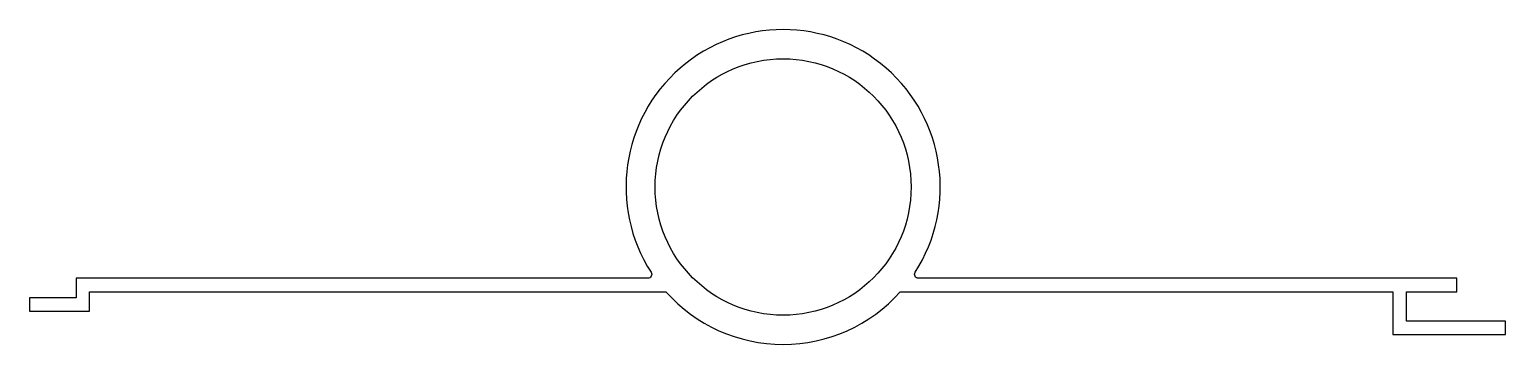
# Model space of a CAD drawing. Extents: x 119.7 to 195.8, y 229.7 to 245.9.
import ezdxf

# ---------------------------------------------------------------- set-up
doc = ezdxf.new("R2010")
doc.units = 0
doc.layers.add('ANA', color=220, linetype='CONTINUOUS')

msp = doc.modelspace()

# ---------------------------------------------------------------- linework, layer by layer
at = {"layer": 'ANA', "color": 7}
msp.add_lwpolyline([(122.751, 232.394), (152.466, 232.394, 0.447617), (164.548, 232.394), (189.951, 232.394), (189.951, 230.194), (195.751, 230.194), (195.751, 230.894), (190.651, 230.894), (190.651, 232.394), (193.251, 232.394), (193.251, 233.094), (165.484, 233.094, -0.593745), (165.316, 233.402, 1.834057), (151.698, 233.402, -0.593745), (151.53, 233.094), (122.051, 233.094), (122.051, 232.094), (119.651, 232.094), (119.651, 231.394), (122.751, 231.394)], format="xyb", close=True, dxfattribs=at)
msp.add_circle((158.507, 237.79), 6.6, dxfattribs=at)

doc.saveas('drawing.dxf')
